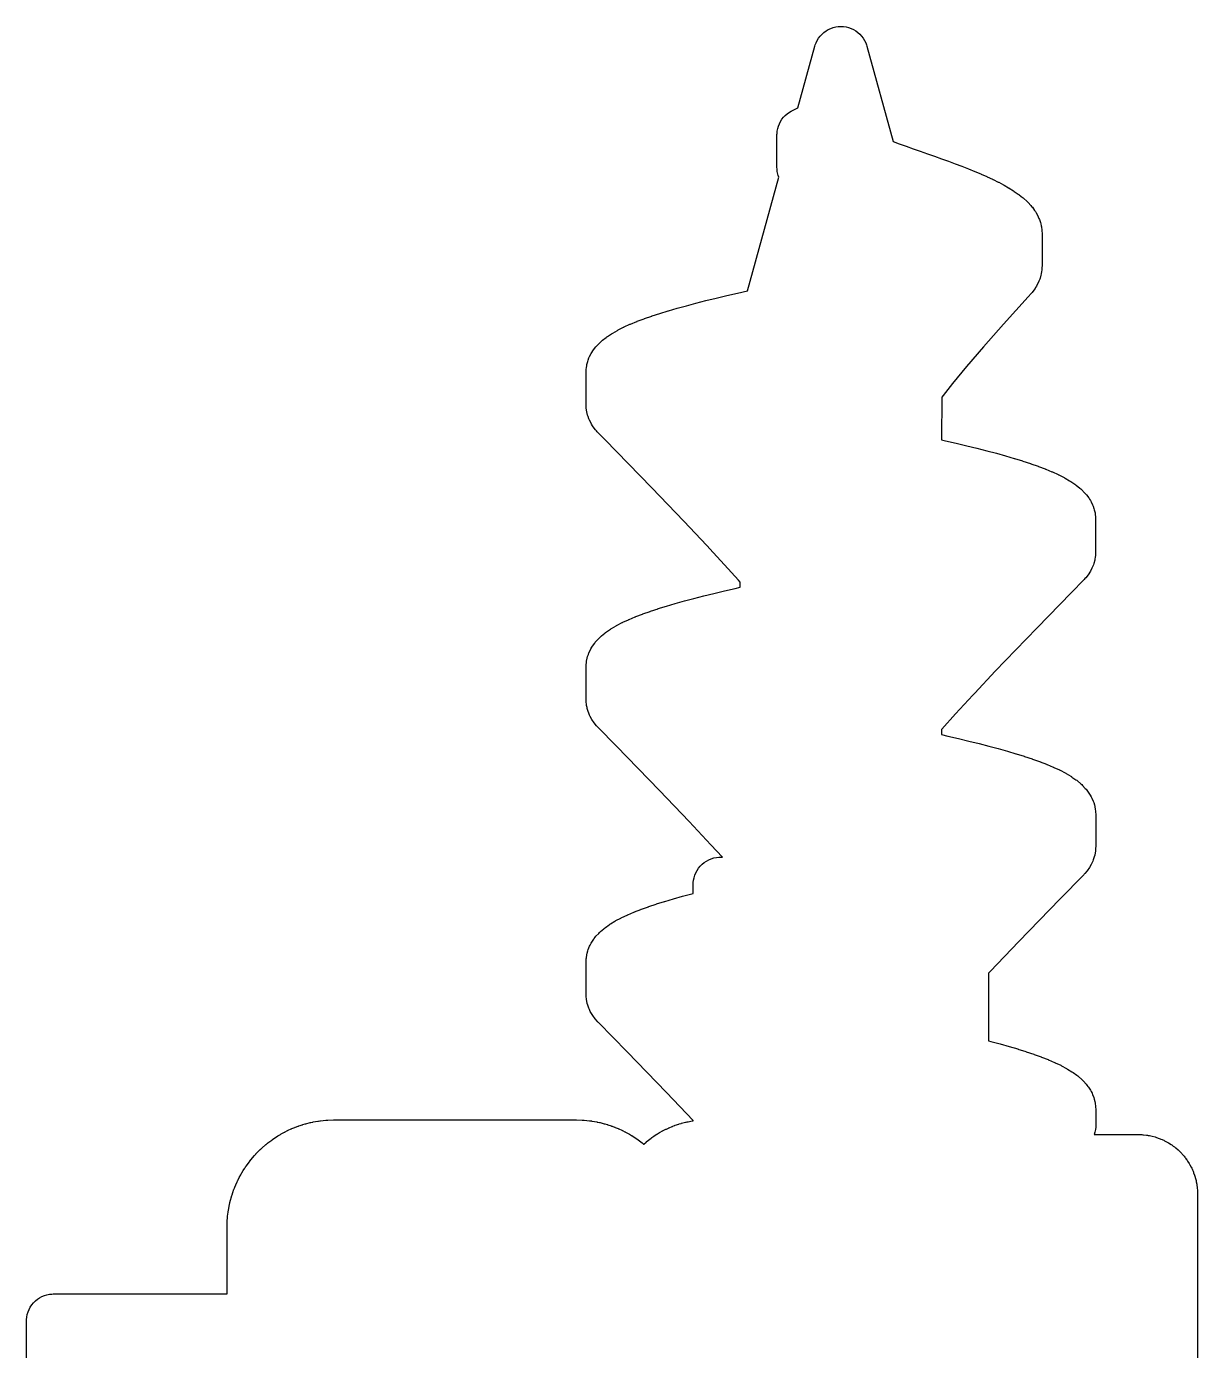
# Model space of a CAD drawing. Header units: metres. Extents: x -40.5 to 40.5, y -22 to 76.8.
# Drawn here: x -15.99 to 27.71, y 27.4 to 76.81 of the extents above; entities that cross this region are included whole.
import ezdxf

# ---------------------------------------------------------------- set-up
doc = ezdxf.new("R2010")
doc.units = ezdxf.units.M

msp = doc.modelspace()

# ---------------------------------------------------------------- linework, layer by layer
at = {"layer": 'CHANNEL'}
for p, q in [((13.695, 76.525), (13.768, 76.589)), ((13.768, 76.589), (13.847, 76.646)), ((13.847, 76.646), (13.931, 76.696)), ((13.931, 76.696), (14.019, 76.737)), ((14.019, 76.737), (14.111, 76.769)), ((14.111, 76.769), (14.206, 76.792)), ((14.206, 76.792), (14.303, 76.806)), ((14.303, 76.806), (14.4, 76.811)), ((14.4, 76.811), (14.497, 76.806)), ((14.497, 76.806), (14.594, 76.792)), ((14.594, 76.792), (14.689, 76.769)), ((14.689, 76.769), (14.781, 76.737)), ((14.781, 76.737), (14.869, 76.696)), ((14.869, 76.696), (14.953, 76.646)), ((14.953, 76.646), (15.032, 76.589)), ((15.032, 76.589), (15.105, 76.525)), ((13.429, 76.079), (13.443, 76.126)), ((13.443, 76.126), (13.474, 76.206)), ((13.474, 76.206), (13.517, 76.293)), ((13.517, 76.293), (13.569, 76.376)), ((13.569, 76.376), (13.628, 76.453)), ((13.628, 76.453), (13.695, 76.525)), ((15.105, 76.525), (15.172, 76.453)), ((15.172, 76.453), (15.231, 76.376)), ((15.231, 76.376), (15.283, 76.293)), ((15.283, 76.293), (15.326, 76.206)), ((15.326, 76.206), (15.357, 76.126)), ((15.357, 76.126), (15.371, 76.079)), ((12.794, 73.769), (13.429, 76.079)), ((15.371, 76.079), (16.351, 72.513)), ((12.476, 73.613), (12.55, 73.656)), ((12.55, 73.656), (12.593, 73.677)), ((12.593, 73.677), (12.794, 73.769)), ((12.069, 73.094), (12.105, 73.183)), ((12.105, 73.183), (12.148, 73.268)), ((12.148, 73.268), (12.2, 73.349)), ((12.2, 73.349), (12.26, 73.425)), ((12.26, 73.425), (12.326, 73.494)), ((12.326, 73.494), (12.398, 73.557)), ((12.398, 73.557), (12.476, 73.613)), ((12.015, 72.775), (12.016, 72.823)), ((12.015, 71.551), (12.015, 72.775)), ((12.016, 72.823), (12.024, 72.907)), ((12.024, 72.907), (12.042, 73.002)), ((12.042, 73.002), (12.069, 73.094)), ((16.351, 72.513), (16.58, 72.429)), ((16.58, 72.429), (16.836, 72.34)), ((16.836, 72.34), (17.099, 72.248)), ((17.099, 72.248), (17.364, 72.156)), ((17.364, 72.156), (17.629, 72.064)), ((17.629, 72.064), (17.892, 71.971)), ((17.892, 71.971), (18.153, 71.877)), ((18.153, 71.877), (18.411, 71.783)), ((18.411, 71.783), (18.665, 71.689)), ((18.665, 71.689), (18.915, 71.594)), ((10.916, 66.946), (12.085, 71.19)), ((12.016, 71.495), (12.015, 71.551)), ((12.027, 71.397), (12.016, 71.495)), ((12.048, 71.301), (12.027, 71.397)), ((12.065, 71.249), (12.048, 71.301)), ((12.085, 71.19), (12.065, 71.249)), ((18.915, 71.594), (19.159, 71.498)), ((19.159, 71.498), (19.398, 71.401)), ((19.398, 71.401), (19.625, 71.306)), ((19.625, 71.306), (19.632, 71.302)), ((19.632, 71.302), (19.848, 71.207)), ((19.848, 71.207), (19.858, 71.203)), ((19.858, 71.203), (20.064, 71.107)), ((20.064, 71.107), (20.071, 71.104)), ((20.071, 71.104), (20.079, 71.1)), ((20.079, 71.1), (20.271, 71.005)), ((20.271, 71.005), (20.28, 71.001)), ((20.28, 71.001), (20.289, 70.996)), ((20.289, 70.996), (20.47, 70.9)), ((20.47, 70.9), (20.481, 70.895)), ((20.481, 70.895), (20.492, 70.888)), ((20.492, 70.888), (20.661, 70.792)), ((20.661, 70.792), (20.673, 70.785)), ((20.673, 70.785), (20.686, 70.777)), ((20.686, 70.777), (20.843, 70.678)), ((20.843, 70.678), (20.857, 70.669)), ((20.857, 70.669), (20.873, 70.659)), ((20.873, 70.659), (21.017, 70.559)), ((21.017, 70.559), (21.035, 70.546)), ((21.035, 70.546), (21.053, 70.532)), ((21.053, 70.532), (21.182, 70.43)), ((21.182, 70.43), (21.204, 70.413)), ((21.204, 70.413), (21.225, 70.394)), ((21.225, 70.394), (21.34, 70.29)), ((21.34, 70.29), (21.365, 70.266)), ((21.365, 70.266), (21.389, 70.241)), ((21.389, 70.241), (21.49, 70.131)), ((21.49, 70.131), (21.518, 70.099)), ((21.518, 70.099), (21.545, 70.064)), ((21.545, 70.064), (21.629, 69.949)), ((21.629, 69.949), (21.659, 69.905)), ((21.659, 69.905), (21.686, 69.859)), ((21.686, 69.859), (21.748, 69.744)), ((21.748, 69.744), (21.767, 69.706)), ((21.767, 69.706), (21.792, 69.647)), ((21.792, 69.647), (21.807, 69.608)), ((21.807, 69.608), (21.845, 69.496)), ((21.845, 69.496), (21.859, 69.449)), ((21.859, 69.449), (21.876, 69.377)), ((21.876, 69.377), (21.884, 69.329)), ((21.884, 69.329), (21.9, 69.21)), ((21.9, 69.21), (21.905, 69.159)), ((21.905, 69.159), (21.907, 69.107)), ((21.907, 69.107), (21.907, 67.882)), ((21.897, 67.714), (21.892, 67.662)), ((21.905, 67.826), (21.897, 67.714)), ((21.906, 67.854), (21.905, 67.826)), ((21.907, 67.882), (21.906, 67.854)), ((21.773, 67.267), (21.719, 67.157)), ((21.793, 67.309), (21.773, 67.267)), ((21.819, 67.376), (21.793, 67.309)), ((21.833, 67.421), (21.819, 67.376)), ((21.865, 67.535), (21.833, 67.421)), ((21.878, 67.585), (21.865, 67.535)), ((21.892, 67.662), (21.878, 67.585)), ((9.744, 66.675), (10.138, 66.768)), ((10.138, 66.768), (10.541, 66.861)), ((10.541, 66.861), (10.916, 66.946)), ((21.388, 66.723), (20.467, 65.705)), ((21.504, 66.848), (21.388, 66.723)), ((21.536, 66.885), (21.504, 66.848)), ((21.566, 66.924), (21.536, 66.885)), ((21.646, 67.036), (21.566, 66.924)), ((21.669, 67.069), (21.646, 67.036)), ((21.7, 67.121), (21.669, 67.069)), ((21.719, 67.157), (21.7, 67.121)), ((7.963, 66.202), (8.29, 66.297)), ((8.29, 66.297), (8.634, 66.392)), ((8.634, 66.392), (8.991, 66.487)), ((8.991, 66.487), (9.362, 66.581)), ((9.362, 66.581), (9.744, 66.675)), ((6.551, 65.707), (6.782, 65.802)), ((6.782, 65.802), (6.792, 65.806)), ((6.792, 65.806), (6.802, 65.81)), ((6.802, 65.81), (7.053, 65.904)), ((7.053, 65.904), (7.061, 65.907)), ((7.061, 65.907), (7.07, 65.911)), ((7.07, 65.911), (7.339, 66.004)), ((7.339, 66.004), (7.345, 66.007)), ((7.345, 66.007), (7.353, 66.009)), ((7.353, 66.009), (7.64, 66.103)), ((7.64, 66.103), (7.648, 66.106)), ((7.648, 66.106), (7.956, 66.2)), ((7.956, 66.2), (7.963, 66.202)), ((5.636, 65.206), (5.662, 65.225)), ((5.662, 65.225), (5.688, 65.244)), ((5.688, 65.244), (5.842, 65.345)), ((5.842, 65.345), (5.863, 65.359)), ((5.863, 65.359), (5.885, 65.372)), ((5.885, 65.372), (6.058, 65.471)), ((6.058, 65.471), (6.075, 65.481)), ((6.075, 65.481), (6.093, 65.49)), ((6.093, 65.49), (6.286, 65.587)), ((6.286, 65.587), (6.299, 65.593)), ((6.299, 65.593), (6.314, 65.601)), ((6.314, 65.601), (6.527, 65.697)), ((6.527, 65.697), (6.538, 65.702)), ((6.538, 65.702), (6.551, 65.707)), ((20.467, 65.705), (19.717, 64.854)), ((5.14, 64.702), (5.167, 64.738)), ((5.167, 64.738), (5.254, 64.852)), ((5.254, 64.852), (5.288, 64.893)), ((5.288, 64.893), (5.325, 64.932)), ((5.325, 64.932), (5.439, 65.045)), ((5.439, 65.045), (5.47, 65.073)), ((5.47, 65.073), (5.502, 65.1)), ((5.502, 65.1), (5.636, 65.206)), ((19.717, 64.854), (19.092, 64.123)), ((4.923, 64.194), (4.953, 64.308)), ((4.953, 64.308), (4.969, 64.361)), ((4.969, 64.361), (4.999, 64.44)), ((4.999, 64.44), (5.023, 64.491)), ((5.023, 64.491), (5.081, 64.604)), ((5.081, 64.604), (5.103, 64.643)), ((5.103, 64.643), (5.14, 64.702)), ((4.893, 63.964), (4.894, 64.007)), ((4.893, 63.859), (4.893, 63.964)), ((4.893, 62.642), (4.893, 63.859)), ((4.894, 64.007), (4.901, 64.08)), ((4.901, 64.08), (4.914, 64.153)), ((4.914, 64.153), (4.923, 64.194)), ((19.092, 64.123), (18.562, 63.483)), ((18.562, 63.483), (18.213, 63.045)), ((18.162, 62.981), (18.161, 61.383)), ((18.213, 63.045), (18.162, 62.981)), ((4.895, 62.58), (4.893, 62.642)), ((4.906, 62.487), (4.895, 62.58)), ((4.919, 62.427), (4.906, 62.487)), ((4.948, 62.308), (4.919, 62.427)), ((4.963, 62.254), (4.948, 62.308)), ((4.993, 62.174), (4.963, 62.254)), ((5.017, 62.123), (4.993, 62.174)), ((5.074, 62.01), (5.017, 62.123)), ((5.095, 61.969), (5.074, 62.01)), ((5.132, 61.91), (5.095, 61.969)), ((5.159, 61.873), (5.132, 61.91)), ((5.244, 61.76), (5.159, 61.873)), ((5.276, 61.721), (5.244, 61.76)), ((5.31, 61.684), (5.276, 61.721)), ((5.587, 61.402), (5.31, 61.684)), ((7.343, 59.596), (5.587, 61.402)), ((18.161, 61.383), (18.301, 61.352)), ((18.301, 61.352), (18.704, 61.258)), ((18.704, 61.258), (19.096, 61.165)), ((19.096, 61.165), (19.477, 61.071)), ((19.477, 61.071), (19.846, 60.977)), ((19.846, 60.977), (20.202, 60.883)), ((20.202, 60.883), (20.545, 60.787)), ((20.545, 60.787), (20.868, 60.693)), ((20.868, 60.693), (20.875, 60.691)), ((20.875, 60.691), (21.18, 60.597)), ((21.18, 60.597), (21.189, 60.594)), ((21.189, 60.594), (21.477, 60.499)), ((21.477, 60.499), (21.484, 60.497)), ((21.484, 60.497), (21.492, 60.494)), ((21.492, 60.494), (21.758, 60.4)), ((21.758, 60.4), (21.766, 60.397)), ((21.766, 60.397), (21.775, 60.394)), ((21.775, 60.394), (22.024, 60.3)), ((22.024, 60.3), (22.033, 60.296)), ((22.033, 60.296), (22.044, 60.292)), ((22.044, 60.292), (22.274, 60.196)), ((22.274, 60.196), (22.285, 60.192)), ((22.285, 60.192), (22.298, 60.186)), ((22.298, 60.186), (22.509, 60.09)), ((22.509, 60.09), (22.522, 60.083)), ((22.522, 60.083), (22.538, 60.076)), ((22.538, 60.076), (22.729, 59.978)), ((22.729, 59.978), (22.748, 59.968)), ((22.748, 59.968), (22.766, 59.958)), ((22.766, 59.958), (22.936, 59.859)), ((22.936, 59.859), (22.959, 59.846)), ((22.959, 59.846), (22.981, 59.831)), ((22.981, 59.831), (23.132, 59.729)), ((8.533, 58.356), (7.343, 59.596)), ((23.132, 59.729), (23.159, 59.71)), ((23.159, 59.71), (23.185, 59.69)), ((23.185, 59.69), (23.317, 59.584)), ((23.317, 59.584), (23.35, 59.556)), ((23.35, 59.556), (23.381, 59.526)), ((23.381, 59.526), (23.493, 59.413)), ((23.493, 59.413), (23.531, 59.372)), ((23.531, 59.372), (23.565, 59.329)), ((23.565, 59.329), (23.65, 59.215)), ((23.65, 59.215), (23.677, 59.177)), ((23.677, 59.177), (23.713, 59.116)), ((23.713, 59.116), (23.735, 59.075)), ((23.735, 59.075), (23.79, 58.961)), ((23.79, 58.961), (23.813, 58.91)), ((23.813, 58.91), (23.842, 58.829)), ((23.842, 58.829), (23.857, 58.774)), ((9.397, 57.439), (8.533, 58.356)), ((23.857, 58.774), (23.884, 58.656)), ((23.884, 58.656), (23.896, 58.598)), ((23.896, 58.598), (23.906, 58.511)), ((23.906, 58.511), (23.908, 58.452)), ((23.908, 58.452), (23.908, 57.236)), ((9.638, 57.178), (9.397, 57.439)), ((10.058, 56.724), (9.638, 57.178)), ((23.873, 56.889), (23.841, 56.775)), ((23.883, 56.929), (23.873, 56.889)), ((23.896, 57.001), (23.883, 56.929)), ((23.904, 57.075), (23.896, 57.001)), ((23.906, 57.116), (23.904, 57.075)), ((23.908, 57.221), (23.906, 57.116)), ((23.908, 57.236), (23.908, 57.229)), ((23.908, 57.229), (23.908, 57.221)), ((10.582, 56.143), (10.058, 56.724)), ((23.625, 56.35), (23.538, 56.239)), ((23.652, 56.386), (23.625, 56.35)), ((23.689, 56.443), (23.652, 56.386)), ((23.71, 56.482), (23.689, 56.443)), ((23.77, 56.594), (23.71, 56.482)), ((23.794, 56.644), (23.77, 56.594)), ((23.825, 56.722), (23.794, 56.644)), ((23.841, 56.775), (23.825, 56.722)), ((10.054, 55.749), (10.456, 55.842)), ((10.456, 55.842), (10.64, 55.883)), ((10.64, 56.078), (10.582, 56.143)), ((10.64, 55.883), (10.64, 56.078)), ((23.481, 56.173), (22.99, 55.673)), ((23.51, 56.205), (23.481, 56.173)), ((23.538, 56.239), (23.51, 56.205)), ((8.22, 55.277), (8.561, 55.372)), ((8.561, 55.372), (8.915, 55.467)), ((8.915, 55.467), (9.283, 55.561)), ((9.283, 55.561), (9.663, 55.655)), ((9.663, 55.655), (10.054, 55.749)), ((22.99, 55.673), (21.722, 54.369)), ((6.748, 54.789), (6.995, 54.883)), ((6.995, 54.883), (7.003, 54.886)), ((7.003, 54.886), (7.012, 54.89)), ((7.012, 54.89), (7.277, 54.984)), ((7.277, 54.984), (7.284, 54.986)), ((7.284, 54.986), (7.292, 54.989)), ((7.292, 54.989), (7.575, 55.082)), ((7.575, 55.082), (7.584, 55.085)), ((7.584, 55.085), (7.888, 55.18)), ((7.888, 55.18), (7.896, 55.182)), ((7.896, 55.182), (8.22, 55.277)), ((5.843, 54.346), (6.011, 54.445)), ((6.011, 54.445), (6.03, 54.456)), ((6.03, 54.456), (6.048, 54.466)), ((6.048, 54.466), (6.237, 54.563)), ((6.237, 54.563), (6.25, 54.57)), ((6.25, 54.57), (6.266, 54.578)), ((6.266, 54.578), (6.475, 54.674)), ((6.475, 54.674), (6.487, 54.679)), ((6.487, 54.679), (6.5, 54.685)), ((6.5, 54.685), (6.728, 54.78)), ((6.728, 54.78), (6.737, 54.784)), ((6.737, 54.784), (6.748, 54.789)), ((21.722, 54.369), (21.311, 53.945)), ((5.234, 53.829), (5.27, 53.872)), ((5.27, 53.872), (5.295, 53.899)), ((5.295, 53.899), (5.399, 54.007)), ((5.399, 54.007), (5.431, 54.038)), ((5.431, 54.038), (5.464, 54.067)), ((5.464, 54.067), (5.594, 54.174)), ((5.594, 54.174), (5.621, 54.195)), ((5.621, 54.195), (5.648, 54.215)), ((5.648, 54.215), (5.797, 54.317)), ((5.797, 54.317), (5.82, 54.332)), ((5.82, 54.332), (5.843, 54.346)), ((21.311, 53.945), (20.164, 52.748)), ((4.947, 53.295), (4.975, 53.379)), ((4.975, 53.379), (4.997, 53.432)), ((4.997, 53.432), (5.05, 53.546)), ((5.05, 53.546), (5.071, 53.589)), ((5.071, 53.589), (5.107, 53.651)), ((5.107, 53.651), (5.134, 53.691)), ((5.134, 53.691), (5.211, 53.799)), ((5.211, 53.799), (5.234, 53.829)), ((4.891, 52.941), (4.892, 52.993)), ((4.891, 51.722), (4.891, 52.941)), ((4.892, 52.993), (4.901, 53.071)), ((4.901, 53.071), (4.91, 53.122)), ((4.91, 53.122), (4.934, 53.239)), ((4.934, 53.239), (4.947, 53.295)), ((20.164, 52.748), (19.395, 51.93)), ((19.395, 51.93), (19.326, 51.856)), ((4.891, 51.703), (4.891, 51.722)), ((4.892, 51.687), (4.891, 51.703)), ((4.897, 51.58), (4.892, 51.687)), ((4.9, 51.538), (4.897, 51.58)), ((4.909, 51.466), (4.9, 51.538)), ((4.925, 51.395), (4.909, 51.466)), ((4.936, 51.355), (4.925, 51.395)), ((19.326, 51.856), (18.681, 51.158)), ((4.97, 51.242), (4.936, 51.355)), ((4.987, 51.19), (4.97, 51.242)), ((5.019, 51.114), (4.987, 51.19)), ((5.044, 51.066), (5.019, 51.114)), ((5.106, 50.954), (5.044, 51.066)), ((5.128, 50.917), (5.106, 50.954)), ((5.165, 50.862), (5.128, 50.917)), ((18.681, 51.158), (18.169, 50.589)), ((5.192, 50.827), (5.165, 50.862)), ((5.28, 50.718), (5.192, 50.827)), ((5.304, 50.69), (5.28, 50.718)), ((5.329, 50.662), (5.304, 50.69)), ((6.023, 49.955), (5.329, 50.662)), ((18.169, 50.589), (18.16, 50.578)), ((18.16, 50.578), (18.16, 50.383)), ((7.629, 48.3), (6.023, 49.955)), ((18.16, 50.383), (18.387, 50.332)), ((18.387, 50.332), (18.787, 50.239)), ((18.787, 50.239), (19.177, 50.145)), ((19.177, 50.145), (19.556, 50.052)), ((19.556, 50.052), (19.922, 49.957)), ((19.922, 49.957), (20.275, 49.863)), ((20.275, 49.863), (20.615, 49.767)), ((20.615, 49.767), (20.935, 49.673)), ((20.935, 49.673), (20.942, 49.67)), ((20.942, 49.67), (21.244, 49.576)), ((21.244, 49.576), (21.253, 49.573)), ((21.253, 49.573), (21.537, 49.479)), ((21.537, 49.479), (21.544, 49.476)), ((21.544, 49.476), (21.552, 49.473)), ((21.552, 49.473), (21.815, 49.379)), ((21.815, 49.379), (21.824, 49.376)), ((21.824, 49.376), (21.833, 49.373)), ((21.833, 49.373), (22.078, 49.278)), ((22.078, 49.278), (22.088, 49.274)), ((22.088, 49.274), (22.099, 49.27)), ((22.099, 49.27), (22.324, 49.174)), ((22.324, 49.174), (22.336, 49.169)), ((22.336, 49.169), (22.35, 49.163)), ((22.35, 49.163), (22.556, 49.067)), ((22.556, 49.067), (22.57, 49.06)), ((22.57, 49.06), (22.586, 49.052)), ((22.586, 49.052), (22.774, 48.954)), ((22.774, 48.954), (22.793, 48.943)), ((22.793, 48.943), (22.812, 48.933)), ((22.812, 48.933), (22.978, 48.833)), ((22.978, 48.833), (23.002, 48.818)), ((23.002, 48.818), (23.024, 48.803)), ((23.024, 48.803), (23.172, 48.7)), ((23.172, 48.7), (23.2, 48.68)), ((23.2, 48.68), (23.227, 48.658)), ((23.227, 48.658), (23.355, 48.55)), ((23.355, 48.55), (23.389, 48.52)), ((23.389, 48.52), (23.42, 48.488)), ((23.42, 48.488), (23.522, 48.379)), ((8.736, 47.142), (7.629, 48.3)), ((23.522, 48.379), (23.548, 48.351)), ((23.548, 48.351), (23.585, 48.306)), ((23.585, 48.306), (23.607, 48.274)), ((23.607, 48.274), (23.682, 48.166)), ((23.682, 48.166), (23.708, 48.125)), ((23.708, 48.125), (23.744, 48.06)), ((23.744, 48.06), (23.765, 48.016)), ((23.765, 48.016), (23.815, 47.901)), ((23.815, 47.901), (23.836, 47.847)), ((23.836, 47.847), (23.862, 47.762)), ((23.862, 47.762), (23.874, 47.704)), ((23.874, 47.704), (23.895, 47.588)), ((23.895, 47.588), (23.902, 47.544)), ((23.902, 47.544), (23.908, 47.475)), ((23.908, 47.475), (23.909, 47.43)), ((9.55, 46.275), (8.736, 47.142)), ((23.909, 47.43), (23.909, 46.211)), ((9.978, 45.81), (9.55, 46.275)), ((23.892, 45.977), (23.874, 45.885)), ((23.899, 46.039), (23.892, 45.977)), ((23.907, 46.154), (23.899, 46.039)), ((23.909, 46.182), (23.907, 46.154)), ((23.909, 46.211), (23.909, 46.182)), ((9.088, 45.402), (9.151, 45.479)), ((9.151, 45.479), (9.221, 45.549)), ((9.221, 45.549), (9.298, 45.612)), ((9.298, 45.612), (9.38, 45.667)), ((9.38, 45.667), (9.468, 45.714)), ((9.468, 45.714), (9.559, 45.752)), ((9.559, 45.752), (9.654, 45.781)), ((9.654, 45.781), (9.752, 45.8)), ((9.752, 45.8), (9.839, 45.809)), ((9.839, 45.809), (9.888, 45.81)), ((9.888, 45.81), (9.978, 45.81)), ((23.742, 45.539), (23.677, 45.427)), ((23.767, 45.585), (23.742, 45.539)), ((23.8, 45.659), (23.767, 45.585)), ((23.818, 45.709), (23.8, 45.659)), ((23.857, 45.826), (23.818, 45.709)), ((23.874, 45.885), (23.857, 45.826)), ((8.9, 44.948), (8.919, 45.046)), ((8.919, 45.046), (8.948, 45.141)), ((8.948, 45.141), (8.986, 45.232)), ((8.986, 45.232), (9.033, 45.32)), ((9.033, 45.32), (9.088, 45.402)), ((23.461, 45.152), (22.575, 44.248)), ((23.482, 45.174), (23.461, 45.152)), ((23.502, 45.198), (23.482, 45.174)), ((23.591, 45.305), (23.502, 45.198)), ((23.618, 45.338), (23.591, 45.305)), ((23.655, 45.391), (23.618, 45.338)), ((23.677, 45.427), (23.655, 45.391)), ((8.89, 44.812), (8.891, 44.861)), ((8.89, 44.46), (8.89, 44.812)), ((8.891, 44.861), (8.9, 44.948)), ((7.232, 43.968), (7.512, 44.062)), ((7.512, 44.062), (7.521, 44.065)), ((7.521, 44.065), (7.821, 44.159)), ((7.821, 44.159), (7.829, 44.162)), ((7.829, 44.162), (8.15, 44.257)), ((8.15, 44.257), (8.488, 44.352)), ((8.488, 44.352), (8.84, 44.447)), ((8.84, 44.447), (8.89, 44.46)), ((22.575, 44.248), (21.036, 42.66)), ((6.004, 43.442), (6.188, 43.539)), ((6.188, 43.539), (6.203, 43.547)), ((6.203, 43.547), (6.219, 43.555)), ((6.219, 43.555), (6.424, 43.651)), ((6.424, 43.651), (6.436, 43.657)), ((6.436, 43.657), (6.449, 43.663)), ((6.449, 43.663), (6.673, 43.758)), ((6.673, 43.758), (6.683, 43.763)), ((6.683, 43.763), (6.695, 43.767)), ((6.695, 43.767), (6.937, 43.862)), ((6.937, 43.862), (6.946, 43.865)), ((6.946, 43.865), (6.956, 43.869)), ((6.956, 43.869), (7.217, 43.963)), ((7.217, 43.963), (7.224, 43.965)), ((7.224, 43.965), (7.232, 43.968)), ((5.36, 42.968), (5.392, 43.002)), ((5.392, 43.002), (5.426, 43.033)), ((5.426, 43.033), (5.552, 43.141)), ((5.552, 43.141), (5.58, 43.164)), ((5.58, 43.164), (5.609, 43.186)), ((5.609, 43.186), (5.754, 43.289)), ((5.754, 43.289), (5.777, 43.305)), ((5.777, 43.305), (5.801, 43.32)), ((5.801, 43.32), (5.965, 43.42)), ((5.965, 43.42), (5.985, 43.431)), ((5.985, 43.431), (6.004, 43.442)), ((5.021, 42.486), (5.041, 42.531)), ((5.041, 42.531), (5.076, 42.598)), ((5.076, 42.598), (5.103, 42.641)), ((5.103, 42.641), (5.175, 42.75)), ((5.175, 42.75), (5.197, 42.782)), ((5.197, 42.782), (5.234, 42.829)), ((5.234, 42.829), (5.26, 42.859)), ((5.26, 42.859), (5.36, 42.968)), ((21.036, 42.66), (19.968, 41.54)), ((4.891, 41.957), (4.895, 42.016)), ((4.895, 42.016), (4.901, 42.054)), ((4.901, 42.054), (4.918, 42.169)), ((4.918, 42.169), (4.929, 42.228)), ((4.929, 42.228), (4.953, 42.315)), ((4.953, 42.315), (4.974, 42.37)), ((4.974, 42.37), (5.021, 42.486)), ((4.89, 41.919), (4.891, 41.957)), ((4.89, 40.698), (4.89, 41.919)), ((19.968, 41.54), (19.91, 41.478)), ((19.91, 41.478), (19.91, 38.96)), ((4.891, 40.659), (4.89, 40.698)), ((4.894, 40.62), (4.891, 40.659)), ((4.906, 40.503), (4.894, 40.62)), ((4.914, 40.442), (4.906, 40.503)), ((4.934, 40.352), (4.914, 40.442)), ((4.953, 40.293), (4.934, 40.352)), ((4.994, 40.177), (4.953, 40.293)), ((5.013, 40.128), (4.994, 40.177)), ((5.047, 40.057), (5.013, 40.128)), ((5.073, 40.012), (5.047, 40.057)), ((5.14, 39.901), (5.073, 40.012)), ((5.162, 39.866), (5.14, 39.901)), ((5.199, 39.815), (5.162, 39.866)), ((5.226, 39.783), (5.199, 39.815)), ((5.316, 39.678), (5.226, 39.783)), ((5.333, 39.659), (5.316, 39.678)), ((5.35, 39.641), (5.333, 39.659)), ((6.419, 38.55), (5.35, 39.641)), ((7.894, 37.024), (6.419, 38.55)), ((19.91, 38.96), (19.997, 38.937)), ((19.997, 38.937), (20.348, 38.843)), ((20.348, 38.843), (20.684, 38.747)), ((20.684, 38.747), (21.001, 38.653)), ((21.001, 38.653), (21.009, 38.65)), ((21.009, 38.65), (21.307, 38.556)), ((21.307, 38.556), (21.316, 38.553)), ((21.316, 38.553), (21.597, 38.458)), ((21.597, 38.458), (21.604, 38.455)), ((21.604, 38.455), (21.613, 38.452)), ((21.613, 38.452), (21.872, 38.358)), ((21.872, 38.358), (21.88, 38.355)), ((21.88, 38.355), (21.89, 38.351)), ((21.89, 38.351), (22.131, 38.257)), ((22.131, 38.257), (22.141, 38.253)), ((22.141, 38.253), (22.153, 38.248)), ((22.153, 38.248), (22.374, 38.152)), ((22.374, 38.152), (22.387, 38.147)), ((22.387, 38.147), (22.4, 38.14)), ((22.4, 38.14), (22.603, 38.044)), ((22.603, 38.044), (22.618, 38.036)), ((22.618, 38.036), (22.634, 38.028)), ((22.634, 38.028), (22.818, 37.929)), ((22.818, 37.929), (22.838, 37.918)), ((22.838, 37.918), (22.857, 37.906)), ((22.857, 37.906), (23.02, 37.806)), ((23.02, 37.806), (23.044, 37.791)), ((23.044, 37.791), (23.068, 37.774)), ((23.068, 37.774), (23.211, 37.671)), ((23.211, 37.671), (23.24, 37.648)), ((23.24, 37.648), (23.268, 37.625)), ((23.268, 37.625), (23.392, 37.516)), ((23.392, 37.516), (23.427, 37.483)), ((23.427, 37.483), (23.46, 37.448)), ((23.46, 37.448), (23.557, 37.338)), ((23.557, 37.338), (23.583, 37.307)), ((23.583, 37.307), (23.62, 37.258)), ((23.62, 37.258), (23.643, 37.225)), ((23.643, 37.225), (23.712, 37.115)), ((23.712, 37.115), (23.739, 37.071)), ((23.739, 37.071), (23.773, 37.002)), ((8.89, 35.979), (7.894, 37.024)), ((23.773, 37.002), (23.793, 36.955)), ((23.793, 36.955), (23.837, 36.839)), ((23.837, 36.839), (23.857, 36.782)), ((23.857, 36.782), (23.879, 36.693)), ((23.879, 36.693), (23.888, 36.633)), ((23.888, 36.633), (23.904, 36.513)), ((23.904, 36.513), (23.908, 36.464)), ((23.908, 36.464), (23.91, 36.415)), ((23.91, 36.415), (23.91, 35.788)), ((-6.343, 35.561), (-6.25, 35.608)), ((-6.25, 35.608), (-6.24, 35.613)), ((-6.24, 35.613), (-6.228, 35.619)), ((-6.228, 35.619), (-6.117, 35.669)), ((-6.117, 35.669), (-6.105, 35.675)), ((-6.105, 35.675), (-6.092, 35.68)), ((-6.092, 35.68), (-5.979, 35.727)), ((-5.979, 35.727), (-5.968, 35.732)), ((-5.968, 35.732), (-5.955, 35.737)), ((-5.955, 35.737), (-5.859, 35.773)), ((-5.859, 35.773), (-5.847, 35.777)), ((-5.847, 35.777), (-5.833, 35.782)), ((-5.833, 35.782), (-5.699, 35.826)), ((-5.699, 35.826), (-5.688, 35.83)), ((-5.688, 35.83), (-5.675, 35.834)), ((-5.675, 35.834), (-5.594, 35.858)), ((-5.594, 35.858), (-5.582, 35.861)), ((-5.582, 35.861), (-5.568, 35.865)), ((-5.568, 35.865), (-5.413, 35.905)), ((-5.413, 35.905), (-5.401, 35.907)), ((-5.401, 35.907), (-5.388, 35.91)), ((-5.388, 35.91), (-5.324, 35.924)), ((-5.324, 35.924), (-5.311, 35.927)), ((-5.311, 35.927), (-5.297, 35.93)), ((-5.297, 35.93), (-5.122, 35.961)), ((-5.122, 35.961), (-5.11, 35.963)), ((-5.11, 35.963), (-5.097, 35.965)), ((-5.097, 35.965), (-5.05, 35.972)), ((-5.05, 35.972), (-5.037, 35.974)), ((-5.037, 35.974), (-5.023, 35.976)), ((-5.023, 35.976), (-4.823, 35.997)), ((-4.823, 35.997), (-4.805, 35.998)), ((-4.805, 35.998), (-4.785, 36)), ((-4.785, 36), (-4.775, 36.001)), ((-4.775, 36.001), (-4.748, 36.002)), ((-4.748, 36.002), (-4.531, 36.01)), ((-4.531, 36.01), (-4.519, 36.01)), ((-4.519, 36.01), (-4.505, 36.01)), ((-4.505, 36.01), (4.504, 36.01)), ((4.504, 36.01), (4.516, 36.01)), ((4.516, 36.01), (4.529, 36.01)), ((4.529, 36.01), (4.748, 36.002)), ((4.748, 36.002), (4.775, 36.001)), ((4.775, 36.001), (4.787, 36)), ((4.787, 36), (4.797, 35.999)), ((4.797, 35.999), (4.823, 35.997)), ((4.823, 35.997), (5.021, 35.976)), ((5.021, 35.976), (5.034, 35.974)), ((5.034, 35.974), (5.049, 35.972)), ((5.049, 35.972), (5.096, 35.966)), ((5.096, 35.966), (5.107, 35.964)), ((5.107, 35.964), (5.12, 35.962)), ((5.12, 35.962), (5.296, 35.93)), ((5.296, 35.93), (5.309, 35.928)), ((5.309, 35.928), (5.323, 35.925)), ((5.323, 35.925), (5.387, 35.911)), ((5.387, 35.911), (5.399, 35.908)), ((5.399, 35.908), (5.412, 35.905)), ((5.412, 35.905), (5.566, 35.865)), ((5.566, 35.865), (5.579, 35.862)), ((5.579, 35.862), (5.593, 35.858)), ((5.593, 35.858), (5.674, 35.834)), ((5.674, 35.834), (5.685, 35.831)), ((5.685, 35.831), (5.698, 35.827)), ((5.698, 35.827), (5.832, 35.782)), ((5.832, 35.782), (5.844, 35.778)), ((5.844, 35.778), (5.858, 35.773)), ((5.858, 35.773), (5.954, 35.737)), ((5.954, 35.737), (5.965, 35.733)), ((5.965, 35.733), (5.978, 35.728)), ((5.978, 35.728), (6.091, 35.681)), ((6.091, 35.681), (6.103, 35.676)), ((6.103, 35.676), (6.116, 35.67)), ((6.116, 35.67), (6.227, 35.619)), ((6.227, 35.619), (6.237, 35.614)), ((6.237, 35.614), (6.249, 35.608)), ((6.249, 35.608), (6.342, 35.562)), ((7.656, 35.546), (7.742, 35.594)), ((7.742, 35.594), (7.753, 35.6)), ((7.753, 35.6), (7.766, 35.607)), ((7.766, 35.607), (7.863, 35.655)), ((7.863, 35.655), (7.874, 35.661)), ((7.874, 35.661), (7.886, 35.667)), ((7.886, 35.667), (7.964, 35.703)), ((7.964, 35.703), (7.976, 35.708)), ((7.976, 35.708), (7.989, 35.714)), ((7.989, 35.714), (8.101, 35.761)), ((8.101, 35.761), (8.112, 35.765)), ((8.112, 35.765), (8.125, 35.77)), ((8.125, 35.77), (8.193, 35.796)), ((8.193, 35.796), (8.205, 35.8)), ((8.205, 35.8), (8.219, 35.805)), ((8.219, 35.805), (8.346, 35.848)), ((8.346, 35.848), (8.357, 35.851)), ((8.357, 35.851), (8.37, 35.856)), ((8.37, 35.856), (8.428, 35.873)), ((8.428, 35.873), (8.44, 35.876)), ((8.44, 35.876), (8.455, 35.88)), ((8.455, 35.88), (8.596, 35.917)), ((8.596, 35.917), (8.608, 35.919)), ((8.608, 35.919), (8.621, 35.923)), ((8.621, 35.923), (8.668, 35.933)), ((8.668, 35.933), (8.681, 35.935)), ((8.681, 35.935), (8.695, 35.938)), ((8.695, 35.938), (8.855, 35.967)), ((8.855, 35.967), (8.881, 35.971)), ((8.881, 35.971), (8.89, 35.973)), ((8.89, 35.973), (8.89, 35.979)), ((23.9, 35.652), (23.881, 35.554)), ((23.909, 35.739), (23.9, 35.652)), ((23.91, 35.788), (23.909, 35.739)), ((-7.208, 34.957), (-7.06, 35.086)), ((-7.06, 35.086), (-7.05, 35.094)), ((-7.05, 35.094), (-7.039, 35.104)), ((-7.039, 35.104), (-7.002, 35.134)), ((-7.002, 35.134), (-6.993, 35.141)), ((-6.993, 35.141), (-6.982, 35.149)), ((-6.982, 35.149), (-6.84, 35.256)), ((-6.84, 35.256), (-6.83, 35.264)), ((-6.83, 35.264), (-6.818, 35.272)), ((-6.818, 35.272), (-6.763, 35.31)), ((-6.763, 35.31), (-6.754, 35.317)), ((-6.754, 35.317), (-6.742, 35.324)), ((-6.742, 35.324), (-6.609, 35.41)), ((-6.609, 35.41), (-6.598, 35.417)), ((-6.598, 35.417), (-6.586, 35.425)), ((-6.586, 35.425), (-6.512, 35.468)), ((-6.512, 35.468), (-6.502, 35.474)), ((-6.502, 35.474), (-6.49, 35.481)), ((-6.49, 35.481), (-6.368, 35.548)), ((-6.368, 35.548), (-6.356, 35.555)), ((-6.356, 35.555), (-6.343, 35.561)), ((6.342, 35.562), (6.354, 35.556)), ((6.354, 35.556), (6.366, 35.549)), ((6.366, 35.549), (6.489, 35.482)), ((6.489, 35.482), (6.5, 35.476)), ((6.5, 35.476), (6.511, 35.469)), ((6.511, 35.469), (6.584, 35.426)), ((6.584, 35.426), (6.596, 35.419)), ((6.596, 35.419), (6.608, 35.411)), ((6.608, 35.411), (6.741, 35.325)), ((6.741, 35.325), (6.751, 35.318)), ((6.751, 35.318), (6.762, 35.311)), ((6.762, 35.311), (6.817, 35.273)), ((6.817, 35.273), (6.827, 35.265)), ((6.827, 35.265), (6.839, 35.257)), ((6.839, 35.257), (6.981, 35.15)), ((6.981, 35.15), (6.991, 35.143)), ((6.991, 35.143), (7.001, 35.134)), ((7.001, 35.134), (7.038, 35.104)), ((7.038, 35.104), (7.043, 35.1)), ((7.043, 35.1), (7.13, 35.177)), ((7.13, 35.177), (7.139, 35.185)), ((7.139, 35.185), (7.151, 35.195)), ((7.151, 35.195), (7.205, 35.239)), ((7.205, 35.239), (7.215, 35.247)), ((7.215, 35.247), (7.225, 35.255)), ((7.225, 35.255), (7.324, 35.33)), ((7.324, 35.33), (7.334, 35.338)), ((7.334, 35.338), (7.346, 35.346)), ((7.346, 35.346), (7.414, 35.394)), ((7.414, 35.394), (7.424, 35.401)), ((7.424, 35.401), (7.435, 35.409)), ((7.435, 35.409), (7.528, 35.469)), ((7.528, 35.469), (7.539, 35.476)), ((7.539, 35.476), (7.552, 35.484)), ((7.552, 35.484), (7.634, 35.533)), ((7.634, 35.533), (7.644, 35.539)), ((7.644, 35.539), (7.656, 35.546)), ((23.881, 35.554), (23.852, 35.46)), ((23.852, 35.46), (25.504, 35.46)), ((25.504, 35.46), (25.517, 35.46)), ((25.517, 35.46), (25.532, 35.46)), ((25.532, 35.46), (25.636, 35.456)), ((25.636, 35.456), (25.665, 35.454)), ((25.665, 35.454), (25.694, 35.451)), ((25.694, 35.451), (25.802, 35.439)), ((25.802, 35.439), (25.837, 35.434)), ((25.837, 35.434), (25.871, 35.428)), ((25.871, 35.428), (25.918, 35.419)), ((25.918, 35.419), (25.963, 35.411)), ((25.963, 35.411), (26.013, 35.4)), ((26.013, 35.4), (26.124, 35.37)), ((26.124, 35.37), (26.151, 35.362)), ((26.151, 35.362), (26.179, 35.353)), ((26.179, 35.353), (26.282, 35.317)), ((26.282, 35.317), (26.312, 35.305)), ((26.312, 35.305), (26.343, 35.293)), ((26.343, 35.293), (26.389, 35.272)), ((26.389, 35.272), (26.42, 35.259)), ((26.42, 35.259), (26.452, 35.245)), ((26.452, 35.245), (26.483, 35.229)), ((26.483, 35.229), (26.58, 35.178)), ((26.58, 35.178), (26.605, 35.164)), ((26.605, 35.164), (26.63, 35.149)), ((26.63, 35.149), (26.722, 35.091)), ((26.722, 35.091), (26.748, 35.074)), ((-7.618, 34.521), (-7.487, 34.675)), ((-7.487, 34.675), (-7.478, 34.685)), ((-7.478, 34.685), (-7.468, 34.696)), ((-7.468, 34.696), (-7.44, 34.727)), ((-7.44, 34.727), (-7.431, 34.736)), ((-7.431, 34.736), (-7.421, 34.747)), ((-7.421, 34.747), (-7.281, 34.889)), ((-7.281, 34.889), (-7.272, 34.898)), ((-7.272, 34.898), (-7.261, 34.908)), ((-7.261, 34.908), (-7.229, 34.939)), ((-7.229, 34.939), (-7.219, 34.947)), ((-7.219, 34.947), (-7.208, 34.957)), ((26.748, 35.074), (26.774, 35.056)), ((26.774, 35.056), (26.806, 35.032)), ((26.806, 35.032), (26.852, 34.998)), ((26.852, 34.998), (26.876, 34.98)), ((26.876, 34.98), (26.9, 34.96)), ((26.9, 34.96), (26.983, 34.888)), ((26.983, 34.888), (27.009, 34.865)), ((27.009, 34.865), (27.033, 34.841)), ((27.033, 34.841), (27.121, 34.751)), ((27.121, 34.751), (27.136, 34.734)), ((27.136, 34.734), (27.151, 34.718)), ((27.151, 34.718), (27.21, 34.65)), ((27.21, 34.65), (27.235, 34.619)), ((27.235, 34.619), (27.259, 34.587)), ((-7.958, 34.03), (-7.906, 34.113)), ((-7.906, 34.113), (-7.848, 34.207)), ((-7.848, 34.207), (-7.832, 34.231)), ((-7.832, 34.231), (-7.823, 34.245)), ((-7.823, 34.245), (-7.815, 34.257)), ((-7.815, 34.257), (-7.799, 34.279)), ((-7.799, 34.279), (-7.676, 34.448)), ((-7.676, 34.448), (-7.668, 34.458)), ((-7.668, 34.458), (-7.659, 34.47)), ((-7.659, 34.47), (-7.635, 34.5)), ((-7.635, 34.5), (-7.627, 34.51)), ((-7.627, 34.51), (-7.618, 34.521)), ((27.259, 34.587), (27.278, 34.559)), ((27.278, 34.559), (27.287, 34.549)), ((27.287, 34.549), (27.315, 34.512)), ((27.315, 34.512), (27.341, 34.472)), ((27.341, 34.472), (27.401, 34.376)), ((27.401, 34.376), (27.414, 34.354)), ((27.414, 34.354), (27.426, 34.332)), ((27.426, 34.332), (27.477, 34.237)), ((27.477, 34.237), (27.492, 34.208)), ((27.492, 34.208), (27.506, 34.178)), ((27.506, 34.178), (27.522, 34.139)), ((27.522, 34.139), (27.544, 34.089)), ((-8.182, 33.583), (-8.136, 33.691)), ((-8.136, 33.691), (-8.124, 33.717)), ((-8.124, 33.717), (-8.118, 33.728)), ((-8.118, 33.728), (-8.113, 33.74)), ((-8.113, 33.74), (-8.1, 33.766)), ((-8.1, 33.766), (-8.054, 33.853)), ((-8.054, 33.853), (-8.001, 33.954)), ((-8.001, 33.954), (-7.988, 33.979)), ((-7.988, 33.979), (-7.98, 33.992)), ((-7.98, 33.992), (-7.973, 34.005)), ((-7.973, 34.005), (-7.958, 34.03)), ((27.544, 34.089), (27.555, 34.062)), ((27.555, 34.062), (27.566, 34.035)), ((27.566, 34.035), (27.597, 33.948)), ((27.597, 33.948), (27.612, 33.901)), ((27.612, 33.901), (27.631, 33.826)), ((27.631, 33.826), (27.631, 33.823)), ((27.631, 33.823), (27.634, 33.814)), ((27.634, 33.814), (27.634, 33.814)), ((27.634, 33.814), (27.655, 33.742)), ((27.655, 33.742), (27.665, 33.693)), ((27.665, 33.693), (27.681, 33.606)), ((27.681, 33.606), (27.685, 33.585)), ((-8.377, 33.015), (-8.345, 33.138)), ((-8.345, 33.138), (-8.339, 33.159)), ((-8.339, 33.159), (-8.335, 33.172)), ((-8.335, 33.172), (-8.332, 33.182)), ((-8.332, 33.182), (-8.323, 33.209)), ((-8.323, 33.209), (-8.29, 33.303)), ((-8.29, 33.303), (-8.25, 33.419)), ((-8.25, 33.419), (-8.243, 33.438)), ((-8.243, 33.438), (-8.237, 33.455)), ((-8.237, 33.455), (-8.233, 33.465)), ((-8.233, 33.465), (-8.222, 33.492)), ((-8.222, 33.492), (-8.182, 33.583)), ((27.685, 33.585), (27.688, 33.563)), ((27.688, 33.563), (27.697, 33.491)), ((27.697, 33.491), (27.702, 33.442)), ((27.702, 33.442), (27.703, 33.403)), ((27.703, 33.403), (27.703, 33.4)), ((27.703, 33.4), (27.703, 33.394)), ((27.703, 33.394), (27.704, 33.379)), ((27.704, 33.379), (27.704, 33.375)), ((27.704, 33.375), (27.708, 33.333)), ((27.708, 33.333), (27.71, 33.284)), ((27.71, 33.284), (27.71, 33.268)), ((27.71, 33.268), (27.71, 33.262)), ((27.71, 33.262), (27.71, 33.256)), ((27.71, 33.256), (27.71, 33.251)), ((27.71, 33.251), (27.71, 18.923)), ((-8.464, 32.606), (-8.461, 32.626)), ((-8.461, 32.626), (-8.443, 32.718)), ((-8.443, 32.718), (-8.418, 32.852)), ((-8.418, 32.852), (-8.414, 32.872)), ((-8.414, 32.872), (-8.408, 32.901)), ((-8.408, 32.901), (-8.403, 32.92)), ((-8.403, 32.92), (-8.377, 33.015)), ((-8.51, 32.032), (-8.501, 32.267)), ((-8.501, 32.267), (-8.5, 32.287)), ((-8.5, 32.287), (-8.498, 32.309)), ((-8.498, 32.309), (-8.496, 32.328)), ((-8.496, 32.328), (-8.487, 32.409)), ((-8.487, 32.409), (-8.47, 32.561)), ((-8.47, 32.561), (-8.468, 32.581)), ((-8.468, 32.581), (-8.464, 32.606)), ((-8.51, 32.017), (-8.51, 32.032)), ((-8.51, 32.004), (-8.51, 32.017)), ((-8.51, 29.51), (-8.51, 32.004)), ((-15.797, 29.102), (-15.734, 29.179)), ((-15.734, 29.179), (-15.664, 29.249)), ((-15.664, 29.249), (-15.587, 29.312)), ((-15.587, 29.312), (-15.505, 29.367)), ((-15.505, 29.367), (-15.417, 29.414)), ((-15.417, 29.414), (-15.326, 29.452)), ((-15.326, 29.452), (-15.231, 29.481)), ((-15.231, 29.481), (-15.133, 29.5)), ((-15.133, 29.5), (-15.046, 29.509)), ((-15.046, 29.509), (-14.997, 29.51)), ((-14.997, 29.51), (-8.51, 29.51)), ((-15.985, 28.648), (-15.966, 28.746)), ((-15.966, 28.746), (-15.937, 28.841)), ((-15.937, 28.841), (-15.899, 28.932)), ((-15.899, 28.932), (-15.852, 29.02)), ((-15.852, 29.02), (-15.797, 29.102)), ((-15.995, 28.512), (-15.994, 28.561)), ((-15.995, 25.988), (-15.995, 28.512)), ((-15.994, 28.561), (-15.985, 28.648))]:
    msp.add_line(p, q, dxfattribs=at)

doc.saveas('drawing.dxf')
